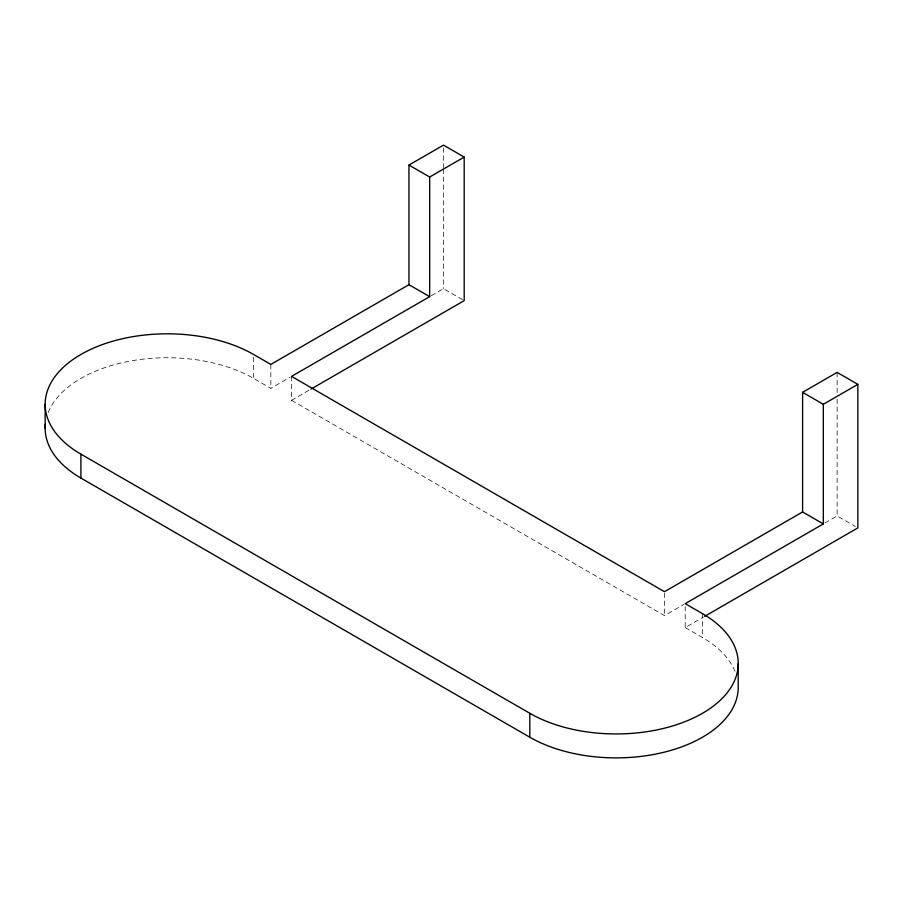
<?xml version="1.0" encoding="UTF-8"?>
<svg xmlns="http://www.w3.org/2000/svg" width="903" height="903" viewBox="0 0 903 903"><rect width="100%" height="100%" fill="white"/><g stroke="black" fill="none" stroke-linecap="round" stroke-linejoin="round"><path stroke-width="0.68" stroke-dasharray="4.51 3.39" d="M48.209 412.536A122.086 70.49 0 0 1 133.441 360.489A122.086 70.49 0 0 1 253.562 378.38L270.832 388.346L290.281 377.115M431.318 295.687L443.486 288.667L464.198 300.631M291.545 376.382L291.545 400.311L311.004 389.08M291.545 400.311L664.473 615.62L683.932 604.389M824.97 522.961L837.126 515.94L855.412 526.494M685.196 606.477L685.196 627.585L703.437 617.054M685.196 627.585L702.466 637.552A122.086 70.49 0 0 1 735.155 671.708M837.126 372.397L837.126 393.505M837.126 399.137L837.126 515.94M702.466 613.622L702.466 637.552M664.473 593.102L664.473 615.62M443.486 147.934L443.486 167.642M443.486 169.053L443.486 288.667M270.832 364.428L270.832 388.346M253.562 357.272L253.562 378.38"/><path stroke-width="1.35" d="M738.214 663.468L738.214 687.386A122.086 70.49 0 0 1 662.858 752.515A122.086 70.49 0 0 1 529.813 737.232L80.909 478.059L80.909 454.141A122.086 70.49 0 0 1 80.909 354.461A122.086 70.49 0 0 1 253.562 354.461L270.832 364.428L408.946 284.682L408.946 165.057L443.486 145.123L464.198 157.088L464.198 300.631L311.004 389.08M408.946 165.057L429.67 177.022L464.198 157.088M429.67 177.022L429.67 296.647L291.545 376.382L664.473 591.691L802.598 511.956L823.322 523.909L823.322 404.296L857.85 384.362L857.85 527.905L704.645 616.354M802.598 511.956L802.598 392.331L837.126 372.397L857.85 384.362M823.322 523.909L685.196 603.655L702.466 613.622A122.086 70.49 0 0 1 702.466 713.302A122.086 70.49 0 0 1 529.813 713.302L80.909 454.141M802.598 392.331L823.322 404.296M408.946 284.682L429.67 296.647M529.813 713.302L529.813 737.232M45.15 404.296L45.15 428.225M80.909 478.059A122.086 70.49 0 0 1 45.342 424.275"/></g></svg>
